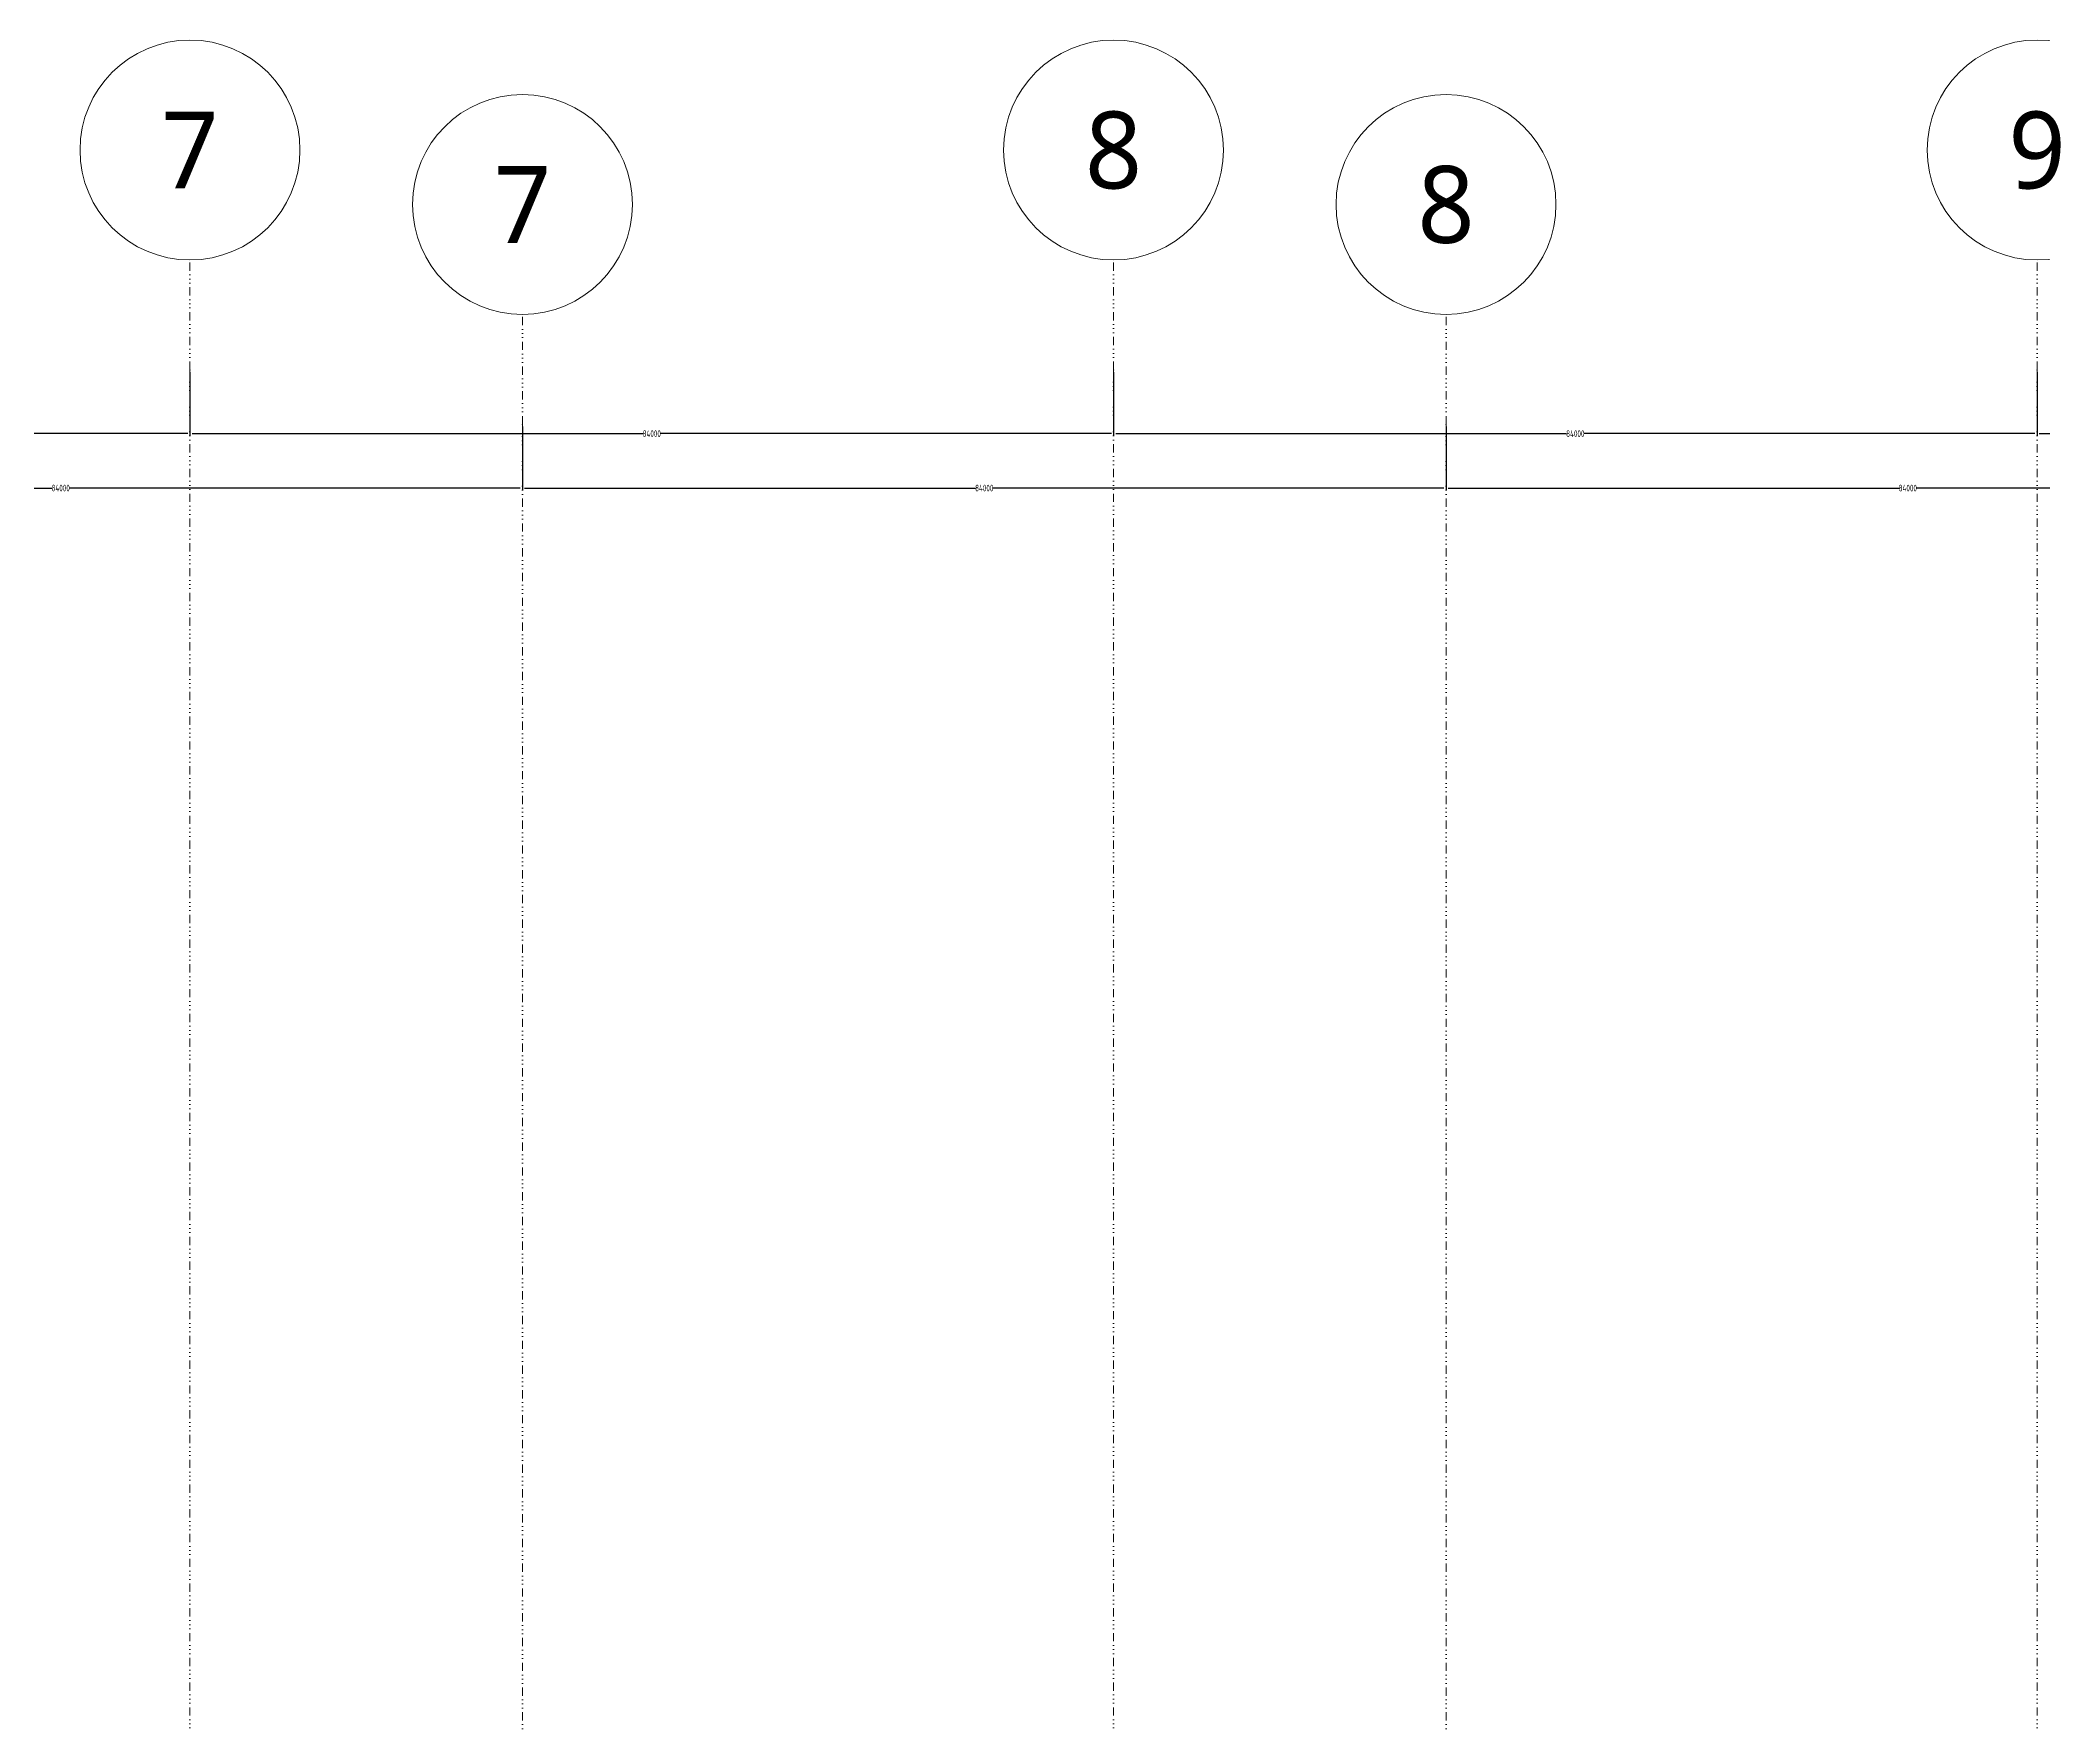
# Model space of a CAD drawing. Extents: x -168053 to 290600, y -560063 to 131745.
# Drawn here: x 47213 to 65438, y 116428 to 131745 of the extents above; entities that cross this region are included whole.
import ezdxf
from ezdxf.enums import TextEntityAlignment as Align

# ---------------------------------------------------------------- set-up
doc = ezdxf.new("R2010")
doc.units = 0
doc.header["$LTSCALE"] = 250
doc.linetypes.add('H12PL1$0$JJP_三點線', pattern=[0.9, 0.3, -0.15, 0, -0.15, 0, -0.15, 0, -0.15])
doc.linetypes.add('H12PL25$0$JJP_三點線', pattern=[0.9, 0.3, -0.15, 0, -0.15, 0, -0.15, 0, -0.15])
for name, color, linetype in [('H12PL1$0$A-DIM', 252, 'Continuous'), ('H12PL1$0$S-GRID', 252, 'Continuous'), ('H12PL25$0$A-DIM', 252, 'Continuous'), ('H12PL25$0$S-GRID', 252, 'Continuous')]:
    doc.layers.add(name, color=color, linetype=linetype)
doc.styles.add('H12PL1$0$dim-txt', font='isocp.shx', dxfattribs={"width": 0.7, "bigfont": 'chineset.shx'})
doc.styles.add('H12PL1$0$Standard', font='', dxfattribs={"width": 0.8})
doc.styles.add('H12PL25$0$dim-txt', font='isocp.shx', dxfattribs={"width": 0.7, "bigfont": 'chineset.shx'})
doc.styles.add('H12PL25$0$Standard', font='', dxfattribs={"width": 0.8})
doc.styles.get('H12PL1$0$Standard').set_extended_font_data('Microsoft JhengHei')
doc.styles.get('H12PL25$0$Standard').set_extended_font_data('Microsoft JhengHei')
doc.dimstyles.new('H12PL1$0$ARCH-dim-200MM', dxfattribs={"dimscale": 200, "dimtxt": 0.3, "dimasz": 0.1, "dimexe": 0.1, "dimexo": 0.1, "dimgap": 0.05, "dimtad": 1, "dimdec": 0, "dimlfac": 10, "dimrnd": 0.5, "dimdsep": 46, "dimtxsty": 'H12PL1$0$dim-txt', "dimblk": 'H12PL1$0$_Dot', "dimcen": 2, "dimclrd": 256, "dimclre": 256, "dimclrt": 256, "dimadec": 0, "dimazin": 0, "dimtfac": 1, "dimtix": 1, "dimtmove": 2, "dimatfit": 3, "dimldrblk": 'H12PL1$0$_OBLIQUE', "dimfxl": 1, "dimtvp": 1, "dimtolj": 1, "dimarcsym": 0})
doc.dimstyles.new('H12PL25$0$ARCH-dim-200MM', dxfattribs={"dimscale": 200, "dimtxt": 0.3, "dimasz": 0.1, "dimexe": 0.1, "dimexo": 0.1, "dimgap": 0.05, "dimtad": 1, "dimdec": 0, "dimlfac": 10, "dimrnd": 0.5, "dimdsep": 46, "dimtxsty": 'H12PL25$0$dim-txt', "dimblk": 'H12PL25$0$_Dot', "dimcen": 2, "dimclrd": 256, "dimclre": 256, "dimclrt": 256, "dimadec": 0, "dimazin": 0, "dimtfac": 1, "dimtix": 1, "dimtmove": 2, "dimatfit": 3, "dimldrblk": 'H12PL25$0$_OBLIQUE', "dimfxl": 1, "dimtvp": 1, "dimtolj": 1, "dimarcsym": 0})

# ---------------------------------------------------------------- blocks, each defined once
blk = doc.blocks.new('*D118')
at = {"layer": 'DEFPOINTS', "color": 0, "linetype": 'Continuous', "transparency": 16777216}
for p in [(43200, 128250), (51600, 128250), (51600, 127670)]:
    blk.add_point(p, dxfattribs=at)
at = {"layer": 'H12PL25$0$A-DIM', "linetype": 'Continuous', "lineweight": -2, "transparency": 16777216}
for p, q in [((43200, 128230), (43200, 127650)), ((51600, 128230), (51600, 127650)), ((43220, 127670), (47321, 127670)), ((51580, 127670), (47479, 127670))]:
    blk.add_line(p, q, dxfattribs=at)
at = {"layer": 'H12PL25$0$A-DIM', "linetype": 'Continuous', "lineweight": 0, "transparency": 16777216, "insert": (47400, 127670), "char_height": 60, "attachment_point": 5, "style": 'H12PL25$0$dim-txt'}
blk.add_mtext('\\A1;84000', dxfattribs=at)
blk = doc.blocks.new('H12PL25$0$_Dot')
blk = doc.blocks.new('H12PL25$0$_OBLIQUE')
at = {"color": 0, "linetype": 'ByBlock', "lineweight": -2}
blk.add_line((-0.5, -0.5), (0.5, 0.5), dxfattribs=at)
blk = doc.blocks.new('*D119')
at = {"layer": 'DEFPOINTS', "color": 0, "linetype": 'Continuous', "transparency": 16777216}
for p in [(51600, 128250), (60000, 128250), (60000, 127670)]:
    blk.add_point(p, dxfattribs=at)
at = {"layer": 'H12PL25$0$A-DIM', "linetype": 'Continuous', "lineweight": -2, "transparency": 16777216}
for p, q in [((51600, 128230), (51600, 127650)), ((60000, 128230), (60000, 127650)), ((51620, 127670), (55721, 127670)), ((59980, 127670), (55879, 127670))]:
    blk.add_line(p, q, dxfattribs=at)
at = {"layer": 'H12PL25$0$A-DIM', "linetype": 'Continuous', "lineweight": 0, "transparency": 16777216, "insert": (55800, 127670), "char_height": 60, "attachment_point": 5, "style": 'H12PL25$0$dim-txt'}
blk.add_mtext('\\A1;84000', dxfattribs=at)
blk = doc.blocks.new('*D120')
at = {"layer": 'DEFPOINTS', "color": 0, "linetype": 'Continuous', "transparency": 16777216}
for p in [(60000, 128250), (68400, 128250), (68400, 127670)]:
    blk.add_point(p, dxfattribs=at)
at = {"layer": 'H12PL25$0$A-DIM', "linetype": 'Continuous', "lineweight": -2, "transparency": 16777216}
for p, q in [((60000, 128230), (60000, 127650)), ((68400, 128230), (68400, 127650)), ((60020, 127670), (64121, 127670)), ((68380, 127670), (64279, 127670))]:
    blk.add_line(p, q, dxfattribs=at)
at = {"layer": 'H12PL25$0$A-DIM', "linetype": 'Continuous', "lineweight": 0, "transparency": 16777216, "insert": (64200, 127670), "char_height": 60, "attachment_point": 5, "style": 'H12PL25$0$dim-txt'}
blk.add_mtext('\\A1;84000', dxfattribs=at)
blk = doc.blocks.new('*D230')
at = {"layer": 'DEFPOINTS', "color": 0, "linetype": 'Continuous', "transparency": 16777216}
for p in [(43200, 128250), (51600, 128250), (51600, 127670)]:
    blk.add_point(p, dxfattribs=at)
at = {"layer": 'H12PL1$0$A-DIM', "linetype": 'Continuous', "lineweight": -2, "transparency": 16777216}
for p, q in [((43200, 128230), (43200, 127650)), ((51600, 128230), (51600, 127650)), ((43220, 127670), (47321, 127670)), ((51580, 127670), (47479, 127670))]:
    blk.add_line(p, q, dxfattribs=at)
at = {"layer": 'H12PL1$0$A-DIM', "linetype": 'Continuous', "lineweight": 0, "transparency": 16777216, "insert": (47400, 127670), "char_height": 60, "attachment_point": 5, "style": 'H12PL1$0$dim-txt'}
blk.add_mtext('\\A1;84000', dxfattribs=at)
blk = doc.blocks.new('H12PL1$0$_Dot')
blk = doc.blocks.new('H12PL1$0$_OBLIQUE')
at = {"color": 0, "linetype": 'ByBlock', "lineweight": -2}
blk.add_line((-0.5, -0.5), (0.5, 0.5), dxfattribs=at)
blk = doc.blocks.new('*D231')
at = {"layer": 'DEFPOINTS', "color": 0, "linetype": 'Continuous', "transparency": 16777216}
for p in [(51600, 128250), (60000, 128250), (60000, 127670)]:
    blk.add_point(p, dxfattribs=at)
at = {"layer": 'H12PL1$0$A-DIM', "linetype": 'Continuous', "lineweight": -2, "transparency": 16777216}
for p, q in [((51600, 128230), (51600, 127650)), ((60000, 128230), (60000, 127650)), ((51620, 127670), (55721, 127670)), ((59980, 127670), (55879, 127670))]:
    blk.add_line(p, q, dxfattribs=at)
at = {"layer": 'H12PL1$0$A-DIM', "linetype": 'Continuous', "lineweight": 0, "transparency": 16777216, "insert": (55800, 127670), "char_height": 60, "attachment_point": 5, "style": 'H12PL1$0$dim-txt'}
blk.add_mtext('\\A1;84000', dxfattribs=at)
blk = doc.blocks.new('*D232')
at = {"layer": 'DEFPOINTS', "color": 0, "linetype": 'Continuous', "transparency": 16777216}
for p in [(60000, 128250), (68400, 128250), (68400, 127670)]:
    blk.add_point(p, dxfattribs=at)
at = {"layer": 'H12PL1$0$A-DIM', "linetype": 'Continuous', "lineweight": -2, "transparency": 16777216}
for p, q in [((60000, 128230), (60000, 127650)), ((68400, 128230), (68400, 127650)), ((60020, 127670), (64121, 127670)), ((68380, 127670), (64279, 127670))]:
    blk.add_line(p, q, dxfattribs=at)
at = {"layer": 'H12PL1$0$A-DIM', "linetype": 'Continuous', "lineweight": 0, "transparency": 16777216, "insert": (64200, 127670), "char_height": 60, "attachment_point": 5, "style": 'H12PL1$0$dim-txt'}
blk.add_mtext('\\A1;84000', dxfattribs=at)
blk = doc.blocks.new('*D233')
at = {"layer": 'DEFPOINTS', "color": 0, "linetype": 'Continuous', "transparency": 16777216}
for p in [(68400, 128250), (76800, 128250), (76800, 127670)]:
    blk.add_point(p, dxfattribs=at)
at = {"layer": 'H12PL1$0$A-DIM', "linetype": 'Continuous', "lineweight": -2, "transparency": 16777216}
for p, q in [((68400, 128230), (68400, 127650)), ((76800, 128230), (76800, 127650)), ((68420, 127670), (72521, 127670)), ((76780, 127670), (72679, 127670))]:
    blk.add_line(p, q, dxfattribs=at)
at = {"layer": 'H12PL1$0$A-DIM', "linetype": 'Continuous', "lineweight": 0, "transparency": 16777216, "insert": (72600, 127670), "char_height": 60, "attachment_point": 5, "style": 'H12PL1$0$dim-txt'}
blk.add_mtext('\\A1;84000', dxfattribs=at)
blk = doc.blocks.new('H12PL25')
at = {"layer": 'H12PL25$0$S-GRID', "linetype": 'H12PL25$0$JJP_三點線', "lineweight": 0}
for p, q in [((51600, 128250), (51600, 129250)), ((60000, 128250), (60000, 129250)), ((51600, 128250), (51600, -28000)), ((60000, 128250), (60000, -28000))]:
    blk.add_line(p, q, dxfattribs=at)
at = {"layer": 'H12PL25$0$S-GRID', "lineweight": 0}
for centre in [(51600, 130250), (60000, 130250)]:
    blk.add_circle(centre, 1000, dxfattribs=at)
at = {"layer": 'H12PL25$0$S-GRID', "linetype": 'H12PL25$0$JJP_三點線', "lineweight": 0}
for p in [(51600, 128250), (51600, 128250), (60000, 128250), (60000, 128250)]:
    blk.add_point(p, dxfattribs=at)
at = {"layer": 'H12PL25$0$S-GRID', "style": 'H12PL25$0$Standard'}
for s, p in [('7', (51600, 130600)), ('8', (60000, 130600))]:
    blk.add_text(s, height=700, dxfattribs=at).set_placement(p, align=Align.TOP_CENTER)
at = {"layer": 'H12PL25$0$A-DIM', "linetype": 'Continuous', "lineweight": 0}
for base, p1, p2, picture, middle in [((51600, 127670), (43200, 128250), (51600, 128250), '*D118', (47400, 127670)), ((60000, 127670), (51600, 128250), (60000, 128250), '*D119', (55800, 127670)), ((68400, 127670), (60000, 128250), (68400, 128250), '*D120', (64200, 127670))]:
    dim = blk.add_linear_dim(base=base, p1=p1, p2=p2, dimstyle='H12PL25$0$ARCH-dim-200MM', dxfattribs=at)
    dim.commit()
    dim.dimension.update_dxf_attribs({"geometry": picture, "text_midpoint": middle, "dimtype": 128})
blk = doc.blocks.new('H12PL1')
at = {"layer": 'H12PL1$0$S-GRID', "linetype": 'H12PL1$0$JJP_三點線', "lineweight": 0}
for p, q in [((51600, 128250), (51600, 129250)), ((60000, 128250), (60000, 129250)), ((68400, 128250), (68400, 129250)), ((51600, 128250), (51600, -28000)), ((60000, 128250), (60000, -28000)), ((68400, 128250), (68400, -28000))]:
    blk.add_line(p, q, dxfattribs=at)
at = {"layer": 'H12PL1$0$S-GRID', "lineweight": 0}
for centre in [(51600, 130250), (60000, 130250), (68400, 130250)]:
    blk.add_circle(centre, 1000, dxfattribs=at)
at = {"layer": 'H12PL1$0$S-GRID', "linetype": 'H12PL1$0$JJP_三點線', "lineweight": 0}
for p in [(51600, 128250), (51600, 128250), (60000, 128250), (60000, 128250), (68400, 128250), (68400, 128250)]:
    blk.add_point(p, dxfattribs=at)
at = {"layer": 'H12PL1$0$S-GRID', "style": 'H12PL1$0$Standard'}
for s, p in [('7', (51600, 130600)), ('8', (60000, 130600)), ('9', (68400, 130600))]:
    blk.add_text(s, height=700, dxfattribs=at).set_placement(p, align=Align.TOP_CENTER)
at = {"layer": 'H12PL1$0$A-DIM', "linetype": 'Continuous', "lineweight": 0}
for base, p1, p2, picture, middle in [((51600, 127670), (43200, 128250), (51600, 128250), '*D230', (47400, 127670)), ((60000, 127670), (51600, 128250), (60000, 128250), '*D231', (55800, 127670)), ((68400, 127670), (60000, 128250), (68400, 128250), '*D232', (64200, 127670)), ((76800, 127670), (68400, 128250), (76800, 128250), '*D233', (72600, 127670))]:
    dim = blk.add_linear_dim(base=base, p1=p1, p2=p2, dimstyle='H12PL1$0$ARCH-dim-200MM', dxfattribs=at)
    dim.commit()
    dim.dimension.update_dxf_attribs({"geometry": picture, "text_midpoint": middle, "dimtype": 128})

msp = doc.modelspace()

# ---------------------------------------------------------------- block references
msp.add_blockref('H12PL25', (0, 0))

# ---------------------------------------------------------------- next in the draw order: block references
msp.add_blockref('H12PL1', (-3024, 495))

doc.saveas('drawing.dxf')
